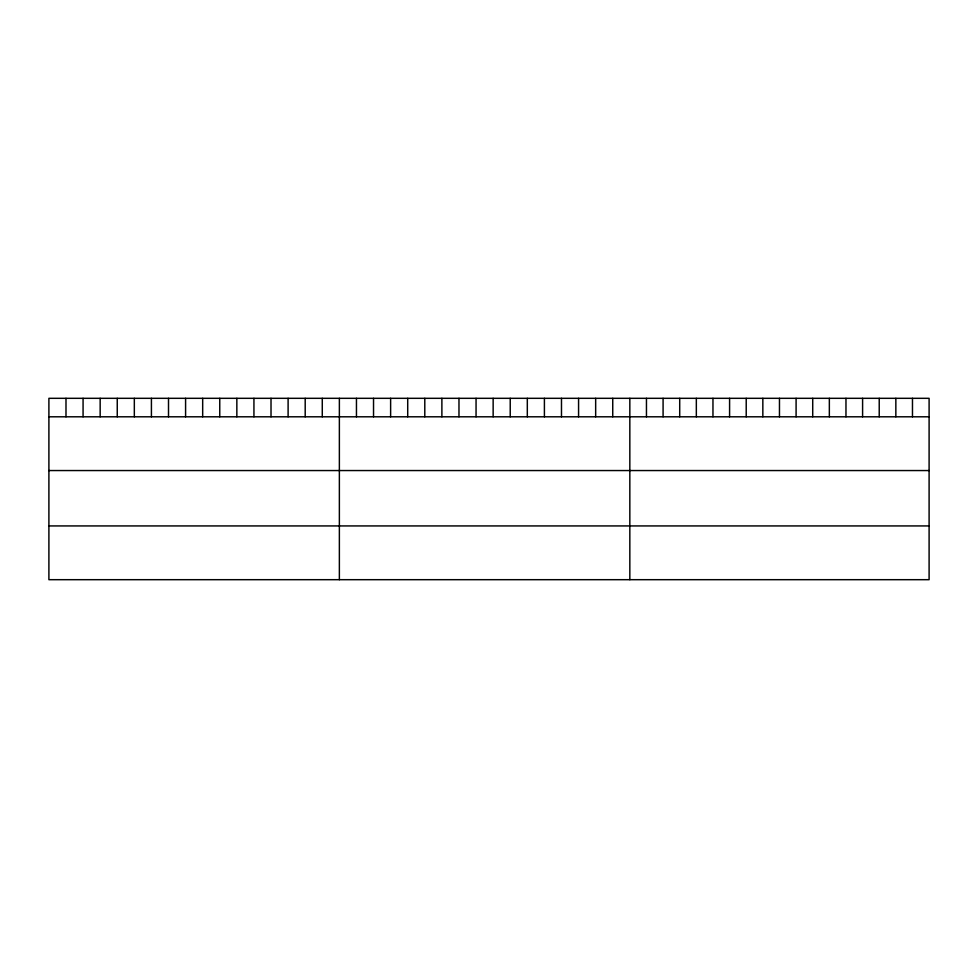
<?xml version="1.0" encoding="UTF-8"?>
<svg xmlns="http://www.w3.org/2000/svg" width="978" height="978" viewBox="0 0 978 978"><rect width="100%" height="100%" fill="white"/><g stroke="black" fill="none" stroke-linecap="round" stroke-linejoin="round"><path stroke-width="1.47" d="M929.1 416.799L929.1 579.685L48.9 579.685L48.9 398.315L929.1 398.315L929.1 416.799L48.9 416.799M48.9 470.552L929.1 470.552M48.9 525.932L929.1 525.932M912.474 398.315L912.474 416.799M895.848 398.315L895.848 416.799M879.222 398.315L879.222 416.799M862.596 398.315L862.596 416.799M845.97 398.315L845.97 416.799M829.344 398.315L829.344 416.799M812.718 398.315L812.718 416.799M796.092 398.315L796.092 416.799M779.466 398.315L779.466 416.799M762.84 398.315L762.84 416.799M746.214 398.315L746.214 416.799M729.588 398.315L729.588 416.799M712.962 398.315L712.962 416.799M696.336 398.315L696.336 416.799M679.71 398.315L679.71 416.799M663.084 398.315L663.084 416.799M646.458 398.315L646.458 416.799M629.832 398.315L629.832 579.685M612.741 398.315L612.741 416.799M595.663 398.315L595.663 416.799M578.573 398.315L578.573 416.799M561.482 398.315L561.482 416.799M544.404 398.315L544.404 416.799M527.313 398.315L527.313 416.799M510.223 398.315L510.223 416.799M493.144 398.315L493.144 416.799M476.054 398.315L476.054 416.799M458.975 398.315L458.975 416.799M441.885 398.315L441.885 416.799M424.794 398.315L424.794 416.799M407.716 398.315L407.716 416.799M390.625 398.315L390.625 416.799M373.535 398.315L373.535 416.799M356.457 398.315L356.457 416.799M339.366 398.315L339.366 579.685M322.275 398.315L322.275 416.799M305.197 398.315L305.197 416.799M288.107 398.315L288.107 416.799M271.016 398.315L271.016 416.799M253.938 398.315L253.938 416.799M236.847 398.315L236.847 416.799M219.757 398.315L219.757 416.799M202.678 398.315L202.678 416.799M185.588 398.315L185.588 416.799M168.509 398.315L168.509 416.799M151.419 398.315L151.419 416.799M134.328 398.315L134.328 416.799M117.25 398.315L117.25 416.799M100.159 398.315L100.159 416.799M83.069 398.315L83.069 416.799M65.991 398.315L65.991 416.799"/></g></svg>
